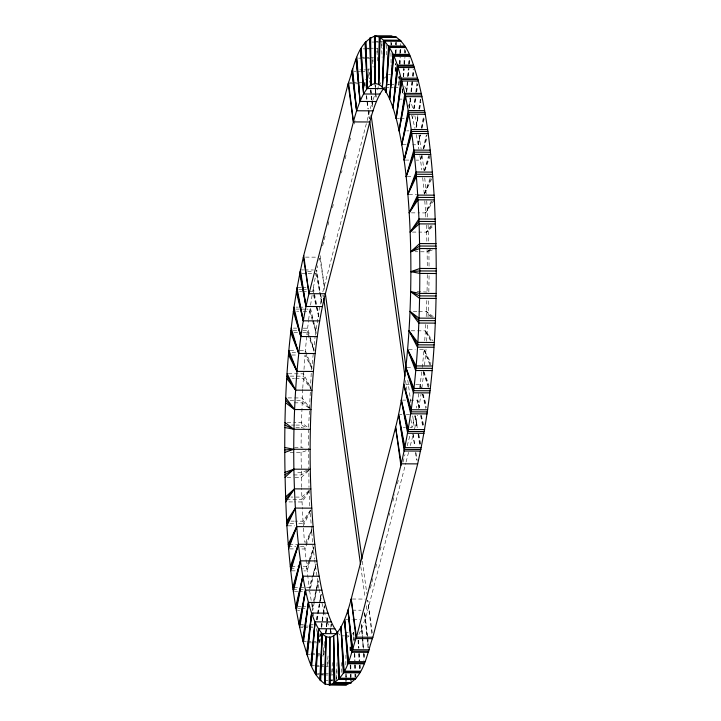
<?xml version="1.0" encoding="UTF-8"?>
<svg xmlns="http://www.w3.org/2000/svg" width="721" height="721" viewBox="0 0 721 721"><rect width="100%" height="100%" fill="white"/><g stroke="black" fill="none" stroke-linecap="round" stroke-linejoin="round"><path stroke-width="0.54" stroke-dasharray="3.6 2.7" d="M346.08 679.407L346.089 673.856M391.305 45.008L391.314 42.782M303.072 447.957L301.063 447.561L301.252 430.933M304.316 428.193L301.297 427.598L302.694 389.358M345.629 681.534L345.674 678.218M345.683 677.109L345.72 673.784M345.828 664.924L345.954 653.857M391.692 45.081L391.719 42.863M395.198 71.289L395.288 63.538M395.405 53.57L395.459 49.145M395.505 44.711L395.532 42.503M308.552 429.139L308.985 487.432M428.842 291.942L429.085 275.368M395.333 71.316L395.496 63.574M395.712 53.633L395.811 49.208M395.901 44.792L395.955 42.584M341.204 672.441L341.565 661.211M395.469 71.1L395.649 65.485M396.045 53.129L396.253 46.396M396.289 45.27L396.397 41.899M399.254 78.598L398.911 85.195L399.155 76.174M399.542 63.818L399.722 58.203M399.867 53.705L400.011 49.217M428.013 317.06L428.698 299.657M336.626 680.498L337.049 670.458M398.884 85.168L399.263 76.255M399.776 63.989L400.065 57.301M400.254 52.849L400.434 48.388M400.488 47.271L400.669 42.818M302.748 388.277L304.956 355.074L311.914 368.575M336.229 678.785L337.095 662.284M400.011 64.295L400.353 57.698M400.588 53.3L400.939 46.694M402.715 88.917L402.462 92.279L402.633 88.971M403.273 76.877L403.733 68.071M403.967 63.673L404.256 58.176M404.544 52.669L404.715 49.37M329.218 674.991L332.498 675.009L332.039 674.396L332.534 666.619M402.462 92.279L402.669 88.935M403.445 76.705L403.94 68.919M404.22 64.475L404.643 57.797M404.932 53.354L405.139 50.019M311.22 373.262L308.57 428.031L301.405 422.632L293.753 422.596M426.598 341.204L427.679 324.693M330.56 633.11L331.227 624.17L330.317 632.903M331.687 672.423L332.597 660.121M403.625 76.615L404.211 68.792M404.544 64.313L405.04 57.608M405.373 53.129L405.544 50.894M406.5 92.441L407.257 82.374M407.671 76.777L408.248 68.955M408.582 64.475L409.086 57.77M324.783 666.655L328.055 666.664L328.091 660.319M330.443 632.903L331.2 624.125M406.662 91.468L407.509 81.599M407.987 76.111L408.645 68.432M409.023 64.052L409.402 59.663M311.526 369.972L315.122 336.274M424.534 365.367L426.066 348.91M305.127 352.731L306.776 335.914M306.885 334.796L308.507 320.791M323.927 654.812L324.468 649.333M326.081 632.876L327.154 621.908M327.262 620.808L327.586 617.518M328.055 655.93L327.19 664.708L327.613 665.807M406.752 91.468L407.725 81.599M408.266 76.111L409.014 68.441M409.447 64.052L409.879 59.663M410.6 98.128L409.375 107.943L410.348 98.074M410.997 91.495L411.961 81.617M412.502 76.138L413.142 69.558M311.373 654.749L323.396 654.812L324.486 644.944M325.829 632.876L326.802 624.098M326.919 623.007L327.532 617.518L327.064 620.772M409.375 107.943L410.474 98.074M411.204 91.495L412.295 81.626M412.899 76.138L413.629 69.558M308.642 319.736L309.958 309.165L306.677 309.147M315.248 335.202L319.232 309.192L322.17 295.105M307.804 642.799L319.827 642.862L320.908 634.138M321.728 627.594L324.432 605.784M324.486 641.492L322.999 653.487L323.396 654.812M325.577 632.768L326.928 621.862M411.412 91.585L412.628 81.77M413.313 76.318L413.989 70.865M412.556 118.568L413.061 115.261M413.773 108.754L415.125 97.849M415.801 92.396L417.162 81.491M421.875 388.024L423.885 371.919M319.827 642.862L319.43 641.537L320.512 633.732M321.44 627.036L323.143 614.779M323.296 613.661L324.378 605.856L321.106 626.765M413.944 108.538L415.332 98.498M416.26 91.81L417.342 84.006M310.58 305.1L312.193 294.628M301.829 273.322L316.041 273.394L312.68 291.482L308.309 291.464M317.312 619.943L321.224 594.591M320.079 633.38L319.061 639.987L319.43 641.537M414.079 108.646L415.611 98.723M416.63 92.108L417.82 84.393M417.865 115.468L415.999 127.59L418.099 115.657M418.883 108.853L420.586 97.831M418.694 408.627L421.163 393.414M316.88 619.582L319.484 604.333M319.673 603.243L321.16 594.537M419.216 109.123L420.893 99.318M316.726 589.508L312.761 610.471L309.76 591.481L307.579 591.472M316.943 588.408L318.195 581.784M316.267 619.961L321.07 594.591M416.116 127.59L418.414 115.459M419.667 108.835L420.92 102.22M420.037 134.881L418.153 144.813L412.691 144.786M421.289 128.266L423.587 116.126M414.773 428.148L417.486 415.143M312.427 608.731L316.059 591.418M316.285 590.337L318.105 581.676M420.199 135.07L418.153 144.813L420.442 134.989M421.785 127.5L424.056 116.676M317.249 267.861L317.745 265.725M318.988 260.389L319.484 258.262M310.526 588.21L316.104 564.21M421.965 128.446L424.498 117.541M312.13 606.812L316.195 589.363M316.447 588.273L318.222 580.63M421.542 155.781L420.523 160.143L416.152 160.116M423.065 149.229L426.363 135.052M322.638 245.807L325.162 236.019M327.974 225.15L329.1 220.797M332.471 207.756L333.318 204.494M341.475 172.968L342.033 170.796M345.125 158.836L346.251 154.483M349.622 141.442L350.748 137.089M354.128 124.048L355.246 119.695M363.961 85.997L365.808 79.391M322.846 291.852L366.845 121.714M367.124 120.623L369.945 109.718M309.462 589.571L312.481 577.9M312.761 576.845L316.05 564.119L312.887 574.745M421.623 155.898L420.523 160.143L421.749 155.889M423.542 148.481L427.102 134.692M370.405 588.219L372.928 578.44M375.74 567.562L376.867 563.218M380.237 550.168L381.085 546.906M389.241 515.38L389.8 513.208M392.891 501.248L394.585 494.723M397.388 483.854L398.515 479.501M403.012 462.107L404.986 454.5M407.23 445.803L410.042 434.934M358.905 634.453L362.942 625.395L367.16 612.453L405.806 463.035M406.085 461.945L408.627 452.13M410.321 445.587L413.142 434.682M368.143 71.298L368.963 68.738L369.503 74.281M423.894 148.454L427.265 136.774M310.228 560.289L307.164 570.906L303.892 570.897M310.535 559.226L313.599 548.6M424.408 170.354L428.698 155.484M293.907 587.417L309.21 587.498L312.581 575.809M424.633 170.336L429.446 155.439M308.976 562.452L306.912 568.833L309.21 587.498M309.318 561.389L313.797 547.545M370.224 108.628L372.829 100.661M373.154 99.669L374.451 95.686M369.963 57.283L373.244 57.301L372.378 59.392L373.118 67.152M424.786 170.652L429.959 156.475M424.633 193.372L430.545 177.168M311.652 530.746L305.001 548.969L300.63 548.951M308.912 560.55L306.695 566.625L302.324 566.607M309.282 559.541L313.716 547.392M424.263 194.382L431.356 177.33M311.878 529.701L304.794 546.761L306.912 568.833L302.541 568.815M378.489 86.628L375.794 92.667L375.47 88.25M374.442 48.226L377.723 48.244L376.813 49.857L377.606 60.906M424.732 193.399L431.825 178.61M431.266 201.087L425.597 212.92L417.946 212.884M303.289 525.906L310.85 510.126M305.569 542.471L311.715 529.656M432.095 201.348L425.597 212.92L433.763 200.826M310.715 510.089L303.126 523.59L303.235 525.131M378.94 85.619L381.283 82.113M379.057 41.656L382.337 41.665L381.4 42.782L382.121 57.31M430.942 225.619L426.544 232.135L418.901 232.099M308.967 491.731L302.054 501.978L294.402 501.933M310.544 510.017L303.009 521.193L295.358 521.148M432.032 225.592L426.544 232.135L433.898 225.448M308.786 491.398L301.937 499.572L302.27 506.241M429.554 249.592L427.111 251.818L415.089 251.755M308.651 470.75L301.306 477.428L293.654 477.392M309.21 490.424L301.865 497.111L290.942 497.057M383.617 78.607L386.023 76.687M430.725 249.529L427.111 251.818L433.159 249.673M308.471 470.407L301.234 474.977L293.582 474.932M306.092 450.76L301.054 452.554L287.94 452.491M307.263 470.335L301.216 472.48L295.754 472.453M388.421 74.759L390.358 74.506M374.686 41.629L377.966 41.647M372.027 42.052L375.308 42.061M376.398 42.07L379.679 42.088M365.7 48.19L368.972 48.199M370.071 48.208L373.343 48.226M363.051 48.857L366.331 48.875M367.422 48.875L370.702 48.893M361.221 57.238L364.502 57.256M365.592 57.265L368.873 57.274M358.589 58.158L361.87 58.176M362.96 58.185L366.241 58.194M367.34 58.203L370.612 58.221M359.797 69.865L363.078 69.874M364.168 69.883L368.539 69.901L369.512 78.76M353.93 71.226L356.12 71.235M357.21 71.244L360.491 71.262M361.582 71.262L364.862 71.28M349.631 82.356L351.812 82.365M352.911 82.374L357.283 82.392M358.373 82.392L364.925 82.428L365.601 87.926M349.225 83.744L361.248 83.807M386.294 84.537L389.574 84.546M390.665 84.555L393.945 84.573M385.681 87.34L388.961 87.349M390.052 87.358L393.333 87.376M394.423 87.376L398.794 87.403M398.353 99.11L402.724 99.128M397.253 118.496L399.434 118.505M400.534 118.514L405.995 118.532M406.743 130.861L408.933 130.871M402.859 144.732L406.13 144.75M405.22 160.071L409.591 160.089M407.266 176.654L412.727 176.681M408.96 194.309L416.612 194.346M411.385 212.857L416.855 212.875M412.34 232.072L417.801 232.09M305.524 257.127L316.456 257.172M301.45 269.924L303.64 269.933M304.731 269.942L313.473 269.978M307.633 271.556L313.103 271.583M298.025 287.652L301.306 287.67M302.396 287.679L306.767 287.697M298.773 289.454L303.144 289.472M304.244 289.481L306.425 289.491M417.207 291.663L429.049 292.104M299.566 291.419L301.757 291.437M302.847 291.437L307.218 291.455M296.052 307.128L298.242 307.146M299.332 307.146L304.794 307.173M295.745 309.093L301.216 309.12M302.306 309.129L305.587 309.147M413.295 311.418L417.666 311.445M418.757 311.445L426.408 311.481L434.466 317.546M296.574 311.22L298.764 311.229M303.135 311.247L309.697 311.283L312.22 319.727M293.384 328.127L296.664 328.145M303.217 328.172L307.588 328.199L314.212 350.37M293.123 330.245L297.494 330.263M302.955 330.29L307.326 330.308L314.095 350.37M411.186 330.786L425.39 330.858L432.789 340.691M293.997 332.489L298.368 332.507M302.739 332.534L307.11 332.552L313.95 350.388M408.69 349.541L415.251 349.568M419.622 349.586L423.993 349.613L430.951 363.114M290.049 350.415L295.511 350.442M299.882 350.46L305.353 350.487L312.193 368.323M292.014 352.668L296.385 352.686M291.843 355.011L297.304 355.038M406.932 367.476L412.394 367.503M288.256 373.757L303.559 373.829L311.012 388.295M290.266 376.11L303.379 376.173L310.85 388.349M292.329 378.543L294.51 378.552M295.61 378.561L303.253 378.597L310.661 388.439M405.923 384.392L409.204 384.41M415.756 384.446L420.136 384.464L421.073 387.628M288.03 397.902L293.492 397.929M294.583 397.929L302.234 397.965L310.309 408.699M402.408 400.101L405.689 400.119M410.06 400.137L417.711 400.173L419.523 407.807M290.085 400.326L295.556 400.353M296.646 400.362L302.108 400.389L310.985 409.591M294.384 402.823L302.027 402.859L309.192 408.248M399.695 414.44L401.876 414.449M406.247 414.476L409.528 414.485M287.192 422.569L292.654 422.596M291.482 425.057L294.763 425.075M295.862 425.084L301.324 425.111L307.344 427.95M403.273 427.283L405.454 427.292M409.825 427.31L412.015 427.319A190.849 36.356 -89.7 0 0 414.755 415.638M295.826 427.58L301.297 427.598M294.501 447.534L301.063 447.561M287.102 477.365L292.564 477.392M286.634 499.5L301.937 499.572L301.621 488.369M288.941 501.915L293.312 501.933M290.987 521.13L294.267 521.148M290.013 523.527L294.384 523.545M298.755 523.572L303.126 523.59L302.315 507.314M287.994 525.834L294.547 525.861M289.319 544.373L296.971 544.409M288.4 546.68L296.043 546.716M300.423 546.743L304.794 546.761L304.677 545.22M289.698 548.897L295.168 548.924M291.401 566.553L297.953 566.589M290.518 568.752L295.98 568.779M291.87 570.834L295.141 570.852M293.068 589.49L298.539 589.517M299.63 589.517L304.001 589.544M294.465 591.409L297.737 591.427M298.836 591.427L303.208 591.454M352.29 599.016L365.403 599.079M297.926 606.749L301.198 606.758M302.297 606.767L306.668 606.785M298.215 608.659L300.405 608.668M301.495 608.677L306.966 608.704M352.353 610.164L361.104 610.209M297.458 610.399L299.648 610.408M345.674 619.492L352.227 619.519M353.317 619.528L359.878 619.555M300.125 624.305L303.406 624.323M309.958 624.35L313.238 624.368M301.549 626.044L303.739 626.062M304.83 626.062L308.11 626.08M309.201 626.08L312.481 626.098M300.828 627.585L303.009 627.594M304.109 627.603L308.48 627.621M309.57 627.621L312.851 627.64M344.98 632.425L348.252 632.443M341.213 635.85L344.494 635.868M345.584 635.877L348.865 635.886M303.036 641.456L306.317 641.465M307.407 641.474L311.778 641.492M312.869 641.501L316.149 641.519M310.976 653.424L315.347 653.442M316.447 653.451L319.718 653.469M307.002 654.731L310.282 654.749M316.168 655.876L319.448 655.894M320.539 655.894L323.819 655.912M320.638 664.672L323.918 664.69M311.22 665.726L314.5 665.744M315.591 665.753L318.871 665.762M319.962 665.771L323.242 665.789M316.041 666.61L319.313 666.628M320.412 666.628L323.684 666.646M317.393 673.468L319.574 673.486M320.674 673.486L323.945 673.504M325.045 673.504L328.325 673.522M315.645 674.324L318.925 674.333M320.025 674.342L323.296 674.36M320.475 674.946L323.756 674.964M324.847 674.973L328.127 674.991M329.614 679.849L332.886 679.867M324.603 680.435L327.884 680.453M328.974 680.453L332.255 680.471M329.443 680.813L332.723 680.822M432.321 317.619L426.408 311.481L430.446 316.852M398.073 76.732L399.416 78.391M431.14 340.222L425.39 330.858L430.356 340.501M331.597 673.54L332.039 674.396M404.769 86.484L407.275 91.432M330.119 629.649L331.624 632.614M422.236 367.548A190.849 36.356 -89.7 0 0 423.993 349.613L430.96 365.394M306.001 354.705L312.094 368.512M423.993 349.613L430.031 365.349M423.84 371.739L429.076 385.384M409.744 98.344L413.187 109.538M326.937 620.763L324.486 612.58M327.289 621.754L329.416 627.676M423.66 371.766L428.995 387.601M423.497 371.766L428.229 387.601M422.966 393.963L426.435 405.581M312.535 320.782L316.312 333.453M414.863 115.802L417.405 127.527M321.972 603.189L324.207 611.543M420.974 387.628L420.136 384.464L420.911 387.736M422.659 393.963L426.309 407.689M309.958 309.165L313.329 321.836M313.608 322.891L316.42 333.444M422.47 394.27L425.841 408.428M421.343 415.431L423.678 425.237M313.464 294.754L319.169 318.727M310.517 308.291L316.222 332.255M316.375 628.685L317.348 632.795M419.325 407.753L417.711 400.173L419.189 407.915M420.947 415.323L423.488 427.229M312.986 289.518L313.905 293.853M314.14 294.934L318.988 317.655M318.889 588.192L314.617 560.271M319.115 589.264L321.53 601.044M420.676 415.656L423.011 427.823M415.206 415.62L417.54 427.787M418.811 434.421L420.722 444.37M316.041 273.394L321.764 303.244M313.32 287.733L316.717 305.425M316.925 306.524L319.052 317.582M313.166 612.607L313.788 615.815M417.252 427.625L415.179 415.611L417.044 427.814M418.378 434.186L420.073 444.019M321.836 303.289L316.375 271.601L316.753 269.996L321.719 302.135M418.937 135.025L421.154 149.031M418.072 434.457L419.955 446.65M413.043 433.97L414.926 446.155M415.954 452.806L417.144 460.566M319.899 258.298L324.693 289.328M407.78 380.246L410.853 402.516M412.7 415.873L414.548 429.229M364.529 83.816L365.132 88.178M366.187 95.812L367.998 108.898M368.143 109.989L369.35 118.713L368.314 109.898M405.544 380.517L406.932 390.548M410.934 419.523L412.015 427.319M412.917 433.862L414.575 445.857M415.476 452.4L416.531 460.034M320.106 255.595L324.774 289.391M362.348 561.208L366.818 593.518M372.261 632.894L367.737 600.178L372.054 635.354M323.305 295.186L323.612 297.413M360.851 566.814L365.006 596.871M366.241 605.775L367.16 612.453M368.548 74.587L369.494 82.284M370.441 89.972L371.657 99.868M371.793 100.967L372.469 106.456M366.556 95.614L368.179 108.799M367.629 636.598L364.646 612.426L367.521 639.004M367.764 637.697L368.71 645.385M422.136 155.484L423.93 170.408M312.824 545.337L314.491 559.199M370.72 89.828L372.045 102.003M372.171 103.103L372.532 106.429L372.054 100.877M367.647 640.113L368.485 647.855M375.145 88.214L375.569 92.648M375.677 93.757L375.992 97.083M370.991 89.792L371.946 99.768M364.592 612.444L366.935 636.823M367.043 637.932L367.998 647.909M361.401 623.998L362.573 636.192M362.672 637.301L363.745 648.386M364.276 653.92L364.7 658.354M424.759 177.925L426.201 194.291M312.535 542.066L310.084 510.36M372.802 58.23L373.081 61.555M375.028 84.862L375.398 89.305M375.497 90.413L375.866 94.857M362.546 638.436L361.437 625.116L362.158 636.147M362.645 639.545L363.384 648.422M363.754 652.865L364.222 658.408M375.226 84.934L375.389 87.142M375.866 93.775L376.101 97.092M362.239 637.247L363.033 648.305M363.429 653.83L363.907 660.463M358.355 640.275L358.914 648.008M359.31 653.532L359.788 660.166M360.103 664.591L360.419 669.016M303.451 528.087L304.469 542.264M377.254 48.929L377.588 54.435M358.202 640.221L358.67 647.927M359.004 653.433L359.473 661.139M359.734 665.546L359.932 668.845M426.724 200.853L427.769 218.4M309.814 505.971L309.03 488.514M358.067 640.419L358.454 648.242M358.734 653.83L359.067 660.544M359.283 665.014L359.509 669.485M353.939 640.293L353.723 632.47L354.11 640.293M354.768 653.704L355.102 660.418M355.327 664.888L355.543 669.358M355.768 673.829L355.931 677.181M381.869 42.097L382.121 48.74M353.723 632.47L354.065 641.33M354.534 653.514L354.795 660.157M354.966 664.582L355.183 670.124M355.354 674.55L355.444 676.767M428.112 224.961L428.698 242.328M386.294 44.945L386.645 57.247M354.326 653.704L354.516 660.409M354.642 664.879L354.768 669.349M354.894 673.82L354.993 677.172M350.271 647.07L350.433 652.658M350.785 664.951L350.911 669.421M351.037 673.892L351.136 677.244M351.163 678.362L351.262 681.715M301.585 487.27L301.036 450.886M350.154 646.908L350.253 652.415M350.496 665.636L350.577 670.043M350.658 674.45L350.739 678.858M428.905 249.971L429.058 266.536M390.899 41.827L390.926 45.144M390.989 52.876L391.097 66.143M350.046 646.953L350.091 652.478M350.19 664.636L350.235 670.169M350.271 674.586L350.289 676.803M350.298 677.902L350.325 681.219M346.45 673.729L346.477 677.046M346.486 678.146L346.513 681.462M353.876 632.281A190.849 36.356 -89.7 0 1 352.218 634.083M349.009 636.427A190.849 36.356 -89.7 0 1 346.152 637.247M340.096 635.057A190.849 36.356 -89.7 0 1 338.6 633.678M402.057 91.63A190.849 36.356 -89.7 0 1 403.562 94.163M408.275 104.806A190.849 36.356 -89.7 0 1 409.825 109.295M411.628 115.198A190.849 36.356 -89.7 0 1 414.954 128.464M416.269 134.665A190.849 36.356 -89.7 0 1 418.865 149.049M419.883 155.628A190.849 36.356 -89.7 0 1 421.794 169.958M422.668 177.636A190.849 36.356 -89.7 0 1 424.209 193.742M424.777 200.835A190.849 36.356 -89.7 0 1 425.913 218.544M426.246 225.087A190.849 36.356 -89.7 0 1 426.904 242.833M427.066 249.565A190.849 36.356 -89.7 0 1 427.274 267.311M427.265 274.575A190.849 36.356 -89.7 0 1 427.03 291.924M426.805 300.531A190.849 36.356 -89.7 0 1 426.147 317.267M425.769 324.459A190.849 36.356 -89.7 0 1 424.696 340.88M421.74 371.874A190.849 36.356 -89.7 0 1 419.676 387.709M418.784 393.63A190.849 36.356 -89.7 0 1 416.278 408.077M383.671 88.611A190.849 36.356 -89.7 0 1 385.176 86.989M387.438 85.186A190.849 36.356 -89.7 0 1 389.34 84.249"/><path stroke-width="1.08" d="M329.758 637.166L329.2 684.779L346.071 684.95C364.33 677.965 366.899 653.361 372.865 637.256L417.288 465.487C437.359 377.831 438.467 286.931 434.267 197.491C431.618 157.881 427.742 118.118 417.964 79.544C413.025 64.674 409.726 46.631 396.072 37.059L379.679 36.978L374.929 36.05C356.67 43.035 354.101 67.639 348.135 83.744L303.712 255.513C283.641 343.169 282.533 434.069 286.733 523.509C289.382 563.119 293.258 602.882 303.036 641.456C307.975 656.326 311.274 674.369 324.928 683.941L329.677 684.869L329.758 637.166L330.155 684.707L346.54 684.779M396.072 37.059L391.323 36.131L374.46 36.221L374.848 83.753L374.929 36.05M325.405 684.04L325.955 636.427L324.459 683.589M374.848 83.753L375.407 36.14L391.8 36.221M396.541 37.411L380.147 37.33L378.651 84.492L379.21 36.888L395.595 36.96M324.928 683.941L325.955 636.427M378.651 84.492L379.679 36.978C397.073 50.488 399.533 75.029 405.238 94.884C413.791 136.521 417.225 179.015 419.063 221.428C421.28 302.964 419.442 385.636 400.894 465.405L356.471 637.184C350.505 653.28 347.937 677.893 329.677 684.869M320.701 680.768L322.206 633.597L336.41 633.669M401.227 41.196L384.834 41.115L382.4 87.322L383.905 40.151L400.299 40.232M320.232 680.417L322.206 633.597L319.773 679.804M382.4 87.322L384.374 40.502L400.768 40.583M316.104 674.928L318.538 628.721L334.932 628.802M405.797 47.541L389.403 47.46L386.068 92.198L388.502 45.991L404.896 46.072M315.645 674.324L318.538 628.721L315.203 673.459M386.068 92.198L388.961 46.604L405.355 46.676M311.661 666.583L314.996 621.853L331.39 621.935M410.195 56.373L393.81 56.292L389.61 99.065L392.945 54.336L409.339 54.417M311.22 665.726L314.996 621.853L310.805 664.627M389.61 99.065L393.387 55.193L409.78 55.274M307.425 655.831L311.625 613.057L328.01 613.138M414.395 67.594L398.001 67.513L392.99 107.862L397.181 65.088L413.575 65.169M307.002 654.731L311.625 613.057L306.605 653.406M392.99 107.862L397.604 66.188L413.998 66.269M303.433 642.781L308.444 602.432L324.838 602.513M418.333 81.085L401.939 81.013L396.162 118.487L401.173 78.138L417.567 78.219M303.036 641.456L308.444 602.432L302.667 639.915M396.162 118.487L401.57 79.463L417.964 79.544M299.738 627.576L305.515 590.102L321.908 590.175M421.965 96.704L405.572 96.623L399.092 130.825L404.878 93.342L421.262 93.424M299.368 626.035L305.515 590.102L299.035 624.296M399.092 130.825L405.238 94.884L421.632 94.965M296.367 610.39L302.847 576.187L319.241 576.268M425.264 114.26L408.87 114.188L401.759 144.732L408.239 110.529L424.633 110.61M296.034 608.65L302.847 576.187L295.736 606.74M401.759 144.732L408.573 112.269L424.966 112.35M293.366 591.4L300.477 560.857A190.849 36.356 -89.7 0 1 308.985 293.681L303.712 255.513M400.894 465.405L395.622 427.247A190.849 36.356 -89.7 0 0 404.13 160.062L411.24 129.519L427.634 129.6M384.293 87.899A190.849 36.356 -89.7 0 0 369.801 121.984L325.378 293.753L308.985 293.681L353.407 121.912L348.531 82.347M293.068 589.49L300.477 560.857L316.87 560.938M348.135 83.744L353.407 121.912A190.849 36.356 -89.7 0 1 404.13 160.062L411.538 131.429L427.932 131.51M404.13 160.062L411.79 133.502L428.184 133.583M290.77 570.834L298.431 544.274L314.825 544.355M430.698 154.447L414.305 154.375L406.175 176.645L413.836 150.094L430.23 150.166M292.816 587.417L300.477 560.857A190.849 36.356 -89.7 0 0 351.199 599.016L356.471 637.184L372.865 637.256M406.175 176.645L414.088 152.167L430.482 152.248M290.518 568.752L298.431 544.274L290.302 566.553M432.771 176.636L416.377 176.555L407.87 194.309L415.999 172.031L432.393 172.112M288.607 548.888L296.737 526.618L313.13 526.69M407.87 194.309L416.206 174.239L432.6 174.32M288.4 546.68L296.737 526.618L288.229 544.364M434.384 199.888L417.991 199.807L409.204 212.839L417.711 195.094L434.105 195.175M286.895 525.825L295.403 508.08L311.796 508.161M409.204 212.839L417.874 197.41L434.267 197.491M286.733 523.509L295.403 508.08L286.616 521.112M435.529 223.97L419.135 223.889L410.15 232.054L418.946 219.022L435.34 219.103M285.66 501.897L294.456 488.865L310.85 488.946M410.15 232.054L419.063 221.428L435.457 221.509M285.543 499.491L294.456 488.865L285.471 497.03M436.178 248.601L419.784 248.52L410.718 251.737L419.694 243.572L436.088 243.644M284.912 477.356L293.889 469.182L310.282 469.263M410.718 251.737L419.766 246.023L436.16 246.104M284.84 474.896L293.889 469.182L284.822 472.399M436.331 273.511L419.937 273.439L410.88 271.664L419.946 268.446L436.34 268.527M284.66 452.473L293.726 449.255L310.12 449.336M410.88 271.664L419.973 270.943L436.367 271.015M284.633 449.985L293.726 449.255L284.669 447.489M383.671 88.611L367.277 88.53L365.015 42.701M379.985 94.072L363.591 93.991L360.419 49.776M376.425 101.517L360.031 101.436L355.985 59.32M373.018 110.854L356.625 110.773L351.749 71.217M353.407 121.912L369.801 121.984L404.923 376.065M436.097 293.474L419.703 293.402L410.646 291.626L419.595 298.368L435.989 298.44M436.07 295.97L419.676 295.889L410.646 291.626M322.404 306.56L306.01 306.488L299.648 273.313M435.358 318.222L418.973 318.141L410.015 311.409L418.766 323.035L435.16 323.116M435.286 320.692L418.892 320.611L410.015 311.409M319.682 320.899L303.289 320.827L296.286 291.41M317.258 336.617L300.864 336.536L293.303 311.202M434.141 342.484L417.747 342.403L408.996 330.777L417.441 347.171L433.835 347.252M434.006 344.908L417.621 344.827L408.996 330.777M315.158 353.533L298.764 353.452L290.716 332.471M432.438 366.007L416.044 365.926L407.599 349.532L415.647 370.513L432.041 370.594M432.267 368.35L415.873 368.269L407.599 349.532M313.401 371.468L297.007 371.387L288.562 354.993M430.284 388.529L413.89 388.448L405.842 367.467L413.412 392.801L429.806 392.882M430.067 390.773L413.674 390.692L405.842 367.467M312.004 390.223L295.61 390.142L286.859 378.516M427.697 409.798L411.303 409.717L403.742 384.383L410.745 413.8L427.138 413.881M310.985 409.591L294.592 409.519L285.642 402.778M427.436 411.916L411.042 411.835L403.742 384.383M424.714 429.59L408.32 429.518L401.318 400.101L407.68 433.267L424.065 433.348M310.354 429.374L293.961 429.292L284.903 427.526M424.408 431.555L408.014 431.482L401.318 400.101M421.352 447.687L404.959 447.606L398.596 414.44L404.247 451.004L420.64 451.085M421.01 449.48L404.625 449.399L398.596 414.44M417.657 463.891L401.273 463.81L395.622 427.247L351.199 599.016L356.075 638.572L372.469 638.653M369.251 649.783L352.857 649.702L347.982 610.146L352.037 652.262L368.422 652.343M368.855 651.18L352.461 651.099L347.982 610.146M365.015 661.68L348.622 661.608L344.575 619.483L347.756 663.699L364.15 663.78M364.592 662.851L348.198 662.77L344.575 619.483M360.581 671.224L344.187 671.143L341.015 626.928L343.277 672.756L359.671 672.837M360.139 672.152L343.746 672.071L341.015 626.928M355.985 678.299L339.6 678.218L337.329 632.389L338.663 679.335L355.056 679.407M355.525 678.984L339.131 678.903L337.329 632.389M351.289 682.832L334.895 682.76L333.562 635.814L333.949 683.355L350.343 683.436M350.821 683.265L334.427 683.184L333.562 635.814M284.93 425.03L293.961 429.292L285.011 422.56M285.714 400.308L294.592 409.519L285.84 397.884M286.994 376.092L295.61 390.142L287.165 373.748M288.733 352.65L297.007 371.387L288.959 350.406M290.933 330.227L298.764 353.452L291.194 328.118M293.564 309.084L300.864 336.536L293.862 307.119M296.592 289.445L303.289 320.827L296.935 287.652M299.99 271.52L306.01 306.488L300.36 269.915M303.343 257.109L308.985 293.681M371.153 115.306L406.238 369.116M362.041 558.973L325.378 293.753A190.849 36.356 -89.7 0 0 310.787 487.324A190.849 36.356 -89.7 0 0 337.978 633.011M323.765 298.53L360.545 564.588M352.145 69.82L356.625 110.773L352.578 68.657M356.408 58.149L360.031 101.436L356.85 57.22M360.861 48.848L363.591 93.991L361.329 48.163M365.475 42.016L367.277 88.53L365.944 41.593M369.711 38.168L371.045 85.105L370.657 37.564M370.179 37.735L371.045 85.105"/></g></svg>
